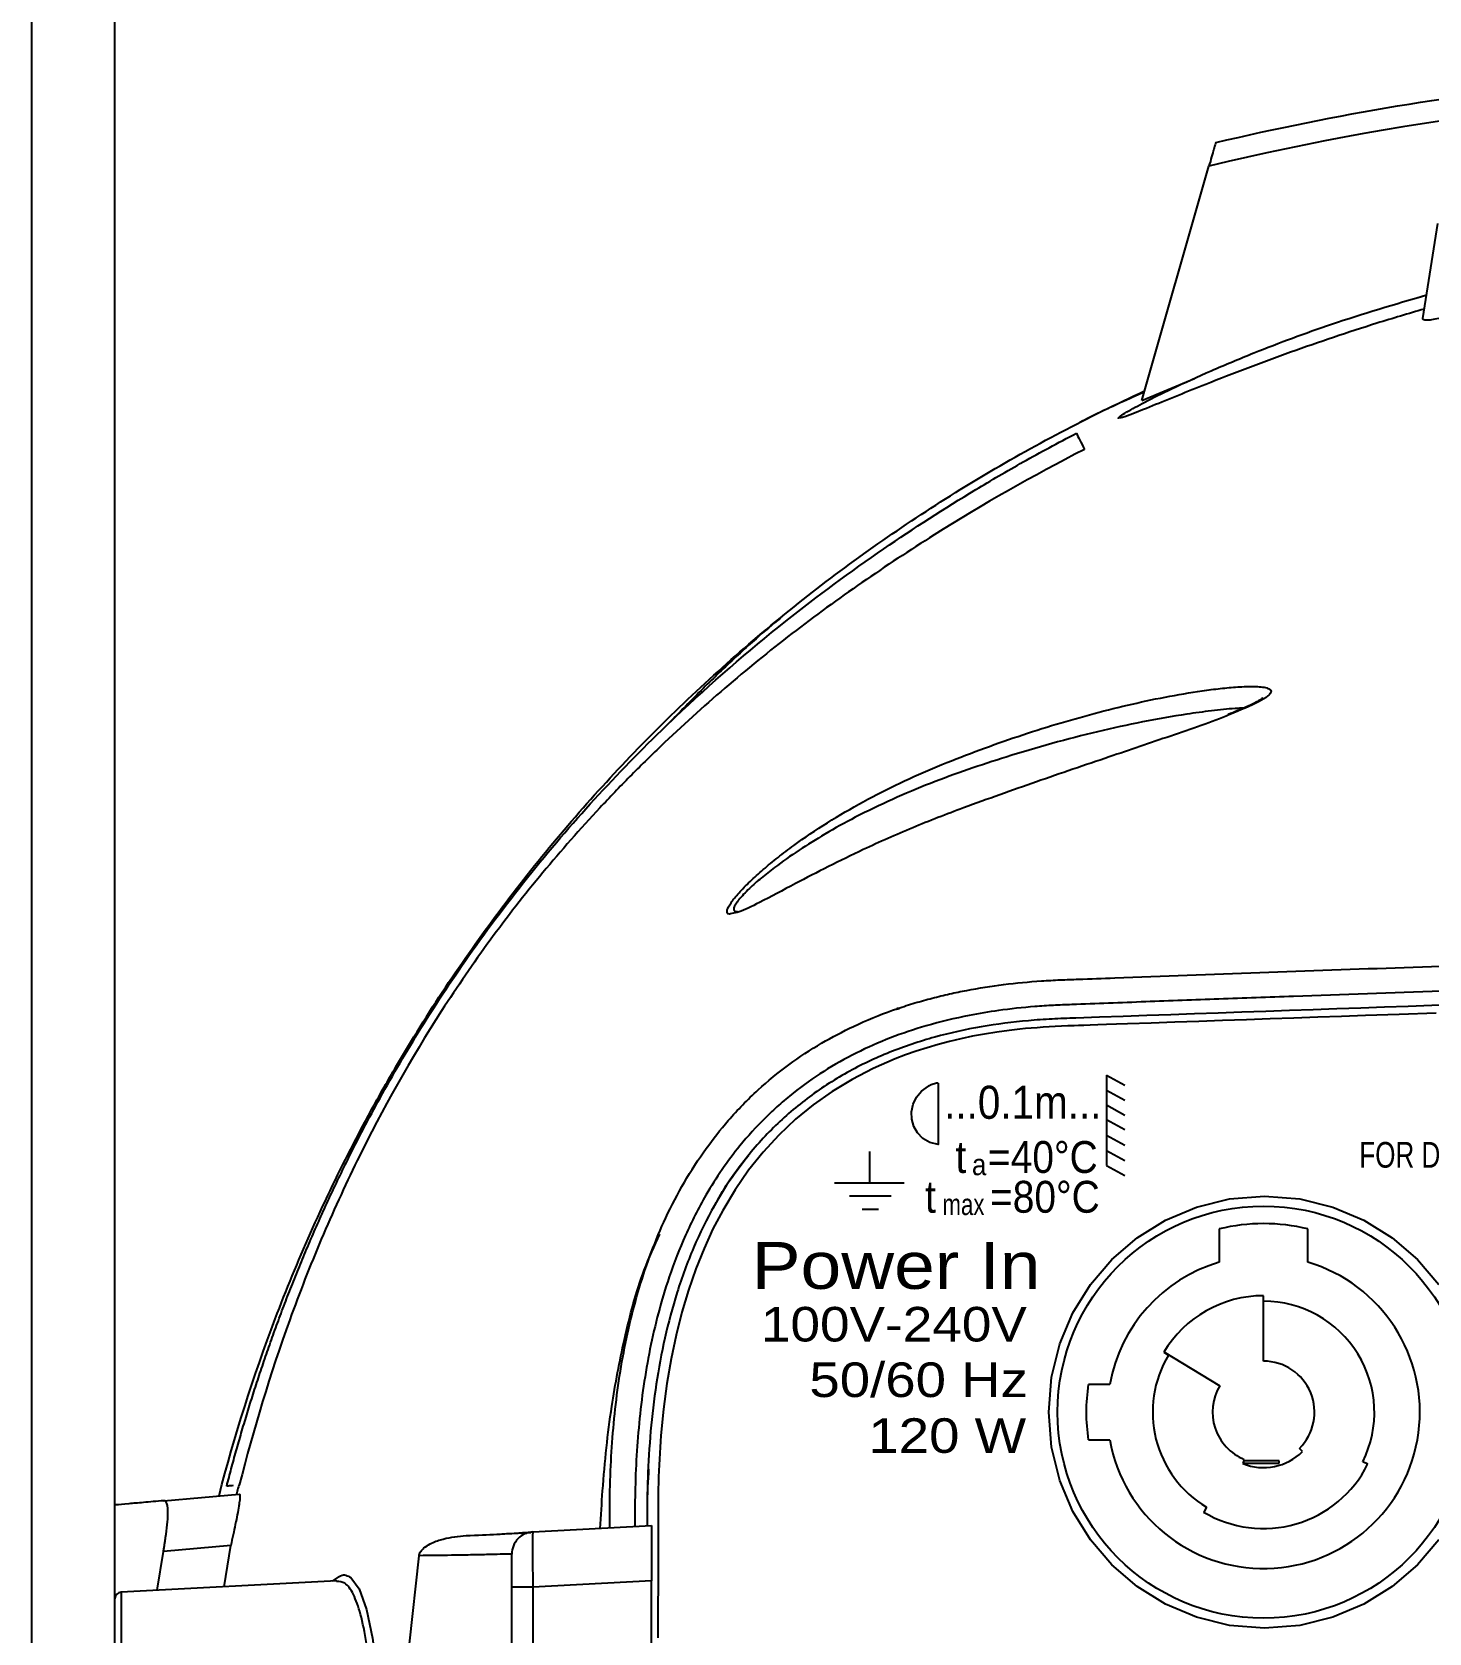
# Model space of a CAD drawing. Header units: inches. Extents: x 1.2 to 44.8, y 1.3 to 32.8.
# Drawn here: x 1.525 to 4.675, y 10.961 to 14.57 of the extents above; entities that cross this region are included whole.
import ezdxf

# ---------------------------------------------------------------- set-up
doc = ezdxf.new("R2010")
doc.units = ezdxf.units.IN
doc.header["$MEASUREMENT"] = 0
doc.layers.add('LABEL', color=2, linetype='Continuous')
doc.layers.add('OBJECT', color=7, linetype='Continuous')
doc.styles.add('Arial', font='arial.ttf')

msp = doc.modelspace()

# ---------------------------------------------------------------- linework, layer by layer
at = {"layer": 'LABEL'}
for p, q in [((3.9475, 12.2179), (3.9475, 12.0148)), ((3.9475, 12.2179), (3.9889, 12.1957)), ((3.9475, 12.1846), (3.9889, 12.1619)), ((3.9475, 12.1511), (3.9889, 12.1283)), ((3.9889, 12.0947), (3.9475, 12.1175)), ((3.9475, 12.0829), (3.9889, 12.0601)), ((3.4131, 12.0459), (3.4131, 11.9744)), ((3.9475, 12.0484), (3.9889, 12.0256)), ((3.9475, 12.0148), (3.9889, 11.9921)), ((3.4917, 11.9744), (3.3345, 11.9744)), ((3.4623, 11.9455), (3.3686, 11.9455)), ((3.3972, 11.9165), (3.4338, 11.9165))]:
    msp.add_line(p, q, dxfattribs=at)
for points in [[(4.6911, 12.3581), (4.6079, 12.3552), (4.5315, 12.3526), (4.4779, 12.3507), (4.4242, 12.3488), (4.3705, 12.347), (4.3168, 12.3451), (4.2632, 12.3432), (4.2095, 12.3413), (4.1558, 12.3395), (4.1022, 12.3376), (4.0485, 12.3358), (3.9948, 12.3339), (3.9702, 12.333), (3.9481, 12.3323), (3.9285, 12.3316), (3.9113, 12.331), (3.8967, 12.3305), (3.8845, 12.3301), (3.8748, 12.3297), (3.8676, 12.3295), (3.8629, 12.3293), (3.8607, 12.3292), (3.8463, 12.3286), (3.8322, 12.328), (3.8183, 12.3272), (3.8047, 12.3263), (3.7913, 12.3253), (3.7782, 12.3243), (3.7653, 12.3231), (3.7527, 12.3218), (3.7403, 12.3205), (3.7282, 12.319), (3.7002, 12.3152), (3.6728, 12.3107), (3.6459, 12.3058), (3.6194, 12.3002), (3.5935, 12.2941), (3.568, 12.2874), (3.5431, 12.2801), (3.5186, 12.2723), (3.4947, 12.2639), (3.4712, 12.2549), (3.4214, 12.2332), (3.374, 12.2087), (3.3291, 12.1815), (3.2865, 12.1515), (3.2464, 12.1187), (3.2088, 12.0832), (3.1735, 12.0449), (3.1407, 12.0039), (3.1104, 11.9601), (3.0824, 11.9135), (3.0604, 11.8715), (3.0402, 11.8276), (3.0218, 11.7817), (3.0052, 11.7338), (2.9904, 11.684), (2.9774, 11.6322), (2.9661, 11.5785), (2.9567, 11.5229), (2.9491, 11.4653), (2.9432, 11.4057), (2.9422, 11.3926), (2.9412, 11.3793), (2.9404, 11.3661), (2.9396, 11.3528), (2.9389, 11.3395), (2.9383, 11.3261), (2.9378, 11.3128), (2.9374, 11.2993), (2.937, 11.2859), (2.9368, 11.2724), (2.9367, 11.2672), (2.9367, 11.2603), (2.9366, 11.2514), (2.9366, 11.2408), (2.9366, 11.2283), (2.9365, 11.2139), (2.9365, 11.1978), (2.9365, 11.1797), (2.9365, 11.1599), (2.9365, 11.1381), (2.9365, 11.1113), (2.9365, 11.0844), (2.9365, 11.0575), (2.9364, 11.0306), (2.9364, 11.0037), (2.9364, 10.9769), (2.9364, 10.95)], [(3.5683, 12.2), (3.5683, 12.0619), (3.5493, 12.0668), (3.5338, 12.0758), (3.5218, 12.0881), (3.5136, 12.1027), (3.5091, 12.1189), (3.5084, 12.1359), (3.5118, 12.1527), (3.5191, 12.1685), (3.5306, 12.1824), (3.5464, 12.1937)], [(3.5683, 12.2), (3.5666, 12.2001), (3.5645, 12.1999), (3.5622, 12.1995), (3.5597, 12.1989), (3.5571, 12.1981), (3.5546, 12.1972), (3.5521, 12.1963), (3.5499, 12.1954), (3.5479, 12.1945), (3.5464, 12.1937)], [(4.3044, 10.9715), (4.2254, 10.9779), (4.1505, 10.9963), (4.0806, 11.0259), (4.0168, 11.0655), (3.9601, 11.1142), (3.9114, 11.1709), (3.8718, 11.2347), (3.8423, 11.3046), (3.8238, 11.3795), (3.8174, 11.4585), (3.8238, 11.5375), (3.8423, 11.6125), (3.8718, 11.6823), (3.9114, 11.7461), (3.9601, 11.8029), (4.0168, 11.8516), (4.0806, 11.8912), (4.1505, 11.9207), (4.2254, 11.9391), (4.3044, 11.9455), (4.3834, 11.9391), (4.4584, 11.9207), (4.5282, 11.8912), (4.592, 11.8516), (4.6488, 11.8029), (4.6975, 11.7461)], [(4.6975, 11.1709), (4.6488, 11.1142), (4.592, 11.0655), (4.5282, 11.0259), (4.4584, 10.9963), (4.3834, 10.9779), (4.3044, 10.9715)]]:
    msp.add_lwpolyline(points, dxfattribs=at)
at = {"layer": 'OBJECT'}
for p, q in [((1.5249, 9.7269), (1.5249, 16.7992)), ((1.7119, 9.6161), (1.7119, 16.7992)), ((4.0273, 13.7391), (4.1788, 14.2674)), ((4.6608, 13.924), (4.6948, 14.1383)), ((4.645, 13.9698), (4.6693, 13.9777)), ((4.0273, 13.7391), (4.1461, 13.7891)), ((3.1154, 12.5871), (3.1156, 12.5871)), ((3.481, 12.3685), (3.4749, 12.3683)), ((3.4749, 12.3668), (3.4749, 12.3682)), ((4.2019, 11.8716), (4.2019, 11.7965)), ((4.4019, 11.7965), (4.4019, 11.8716)), ((4.3019, 11.5735), (4.3019, 11.721)), ((4.0768, 11.5936), (4.0876, 11.5872)), ((4.0772, 11.5942), (4.2037, 11.5182)), ((3.955, 11.521), (3.9069, 11.521)), ((3.9069, 11.396), (3.955, 11.396)), ((4.3899, 11.3698), (4.3829, 11.3768)), ((4.2585, 11.352), (4.2549, 11.3427)), ((4.2553, 11.3435), (4.3369, 11.3435)), ((4.3369, 11.3485), (4.2572, 11.3485)), ((4.3369, 11.3435), (4.3369, 11.3485)), ((4.5367, 11.3411), (4.5255, 11.3467)), ((1.8222, 11.2589), (1.9919, 11.2737)), ((4.1733, 11.2442), (4.1669, 11.2334)), ((2.6543, 11.1887), (2.9219, 11.2027)), ((1.9732, 11.1579), (1.8213, 11.1442)), ((1.9579, 11.0648), (1.9732, 11.1579)), ((2.6399, 11.1858), (2.6408, 11.186)), ((1.8072, 11.0569), (1.8213, 11.1442)), ((2.3764, 10.9364), (2.3978, 11.1349)), ((2.2028, 11.0776), (2.2149, 11.0858)), ((2.2125, 11.0781), (1.7262, 11.0527)), ((1.7262, 11.0527), (1.7262, 9.6012)), ((2.6069, 9.59), (2.6069, 11.0638)), ((2.9219, 11.0779), (2.6543, 11.0638)), ((2.6543, 11.0638), (2.6543, 9.59)), ((2.9219, 9.576), (2.9219, 11.0779))]:
    msp.add_line(p, q, dxfattribs=at)
at = {"layer": 'OBJECT', "flags": 128}
msp.add_lwpolyline([(2.2437, 11.0854), (2.2629, 11.0603), (2.2795, 11.0137), (2.2926, 10.9493), (2.3032, 10.8652), (2.3109, 10.7682), (2.3166, 10.6556), (2.3201, 10.5369), (2.322, 10.4088), (2.3223, 10.3269)], dxfattribs=at)
at = {"layer": 'OBJECT'}
msp.add_circle((4.3019, 11.4585), 0.4645, dxfattribs=at)
for centre, radius, start, end in [((5.6019, 8.3769), 6.06, 90.09455, 103.58244), ((4.3019, 11.4585), 0.425, 76.391, 103.609), ((4.3019, 11.4585), 0.3525, 190.2128, 73.5196), ((4.3019, 11.4585), 0.3525, 106.4804, 169.7872), ((4.3019, 11.4585), 0.2625, 90, 149.0362), ((4.3019, 11.4585), 0.25, 333.4349, 90), ((4.3019, 11.4585), 0.25, 149.0362, 239.0362), ((4.3019, 11.4585), 0.115, 314.727, 90), ((4.3019, 11.4585), 0.4, 171.0107, 188.9893), ((4.3019, 11.4585), 0.115, 148.7182, 247.8194), ((4.3019, 11.4585), 0.125, 247.9139, 314.7488), ((4.3019, 11.4585), 0.2625, 239.0362, 333.4349), ((1.7269, 11.0377), 0.015, 93, 180)]:
    msp.add_arc(centre, radius, start, end, dxfattribs=at)
for points in [[(4.194, 14.3206), (4.4659, 14.3852), (4.741, 14.431), (5.0194, 14.4577)], [(3.8798, 13.6655), (3.8842, 13.6569), (3.8903, 13.6449), (3.8983, 13.6291)], [(3.4749, 12.3669), (3.4769, 12.3674), (3.479, 12.368), (3.481, 12.3685)], [(3.4749, 12.3683), (3.4754, 12.3683), (3.476, 12.3683), (3.4765, 12.3684)], [(1.992, 11.2941), (1.9921, 11.2941), (1.9923, 11.2942), (1.9924, 11.2942)]]:
    msp.add_open_spline(points, degree=3, dxfattribs=at)
for points, knots in [([(4.194, 14.3206), (4.1937, 14.3196), (4.1933, 14.3182), (4.192, 14.3135), (4.191, 14.3101), (4.187, 14.2963), (4.1831, 14.2824), (4.1788, 14.2674)], [0, 0, 0, 0, 0.25, 0.25, 0.5, 0.5, 1, 1, 1, 1]), ([(3.9763, 13.7015), (3.977, 13.7024), (3.9789, 13.7046), (3.9974, 13.7159), (4.0353, 13.7366), (4.1006, 13.7689), (4.1839, 13.807), (4.3042, 13.8571), (4.466, 13.9175), (4.5976, 13.9562), (4.6692, 13.9773)], [0, 0, 0, 0, 0.028518, 0.070765, 0.149564, 0.244527, 0.371219, 0.500702, 0.728092, 1, 1, 1, 1]), ([(4.6642, 13.9455), (4.6287, 13.935), (4.5272, 13.9049), (4.394, 13.8597), (4.2657, 13.8123), (4.181, 13.7794), (4.109, 13.7505), (4.0498, 13.7263), (4.005, 13.7084), (3.9802, 13.6995), (3.9774, 13.6998), (3.9764, 13.6999)], [0, 0, 0, 0, 0.135994, 0.387975, 0.515972, 0.645059, 0.732853, 0.822177, 0.912722, 0.970157, 1, 1, 1, 1]), ([(4.7762, 13.9431), (4.7605, 13.939), (4.745, 13.9349), (4.7221, 13.9293), (4.7146, 13.9276), (4.7006, 13.9245), (4.694, 13.9232), (4.6828, 13.9213), (4.6781, 13.9207), (4.6706, 13.9201), (4.6678, 13.9201), (4.6617, 13.9209), (4.6605, 13.9222), (4.6608, 13.924)], [0, 0, 0, 0, 0.25, 0.25, 0.375, 0.375, 0.5, 0.5, 0.625, 0.625, 0.75, 0.75, 1, 1, 1, 1]), ([(1.9466, 11.2698), (1.9815, 11.4055), (2.0238, 11.5385), (2.1228, 11.7991), (2.1795, 11.9268), (2.2596, 12.0829), (2.2761, 12.114), (2.31, 12.1758), (2.3275, 12.2065), (2.3811, 12.2979), (2.4183, 12.3576), (2.5347, 12.5327), (2.6183, 12.6445), (2.7975, 12.8581), (2.893, 12.96), (3.0453, 13.1053), (3.0976, 13.1525), (3.2052, 13.2443), (3.26, 13.2884), (3.4275, 13.4157), (3.5431, 13.4939), (3.7824, 13.6373), (3.9059, 13.7023), (4.0335, 13.7607)], [0, 0, 0, 0, 0.125, 0.125, 0.25, 0.25, 0.28125, 0.28125, 0.3125, 0.3125, 0.375, 0.375, 0.5, 0.5, 0.625, 0.625, 0.6875, 0.6875, 0.75, 0.75, 0.875, 0.875, 1, 1, 1, 1]), ([(4.0323, 13.7581), (3.9968, 13.7421), (3.9368, 13.715), (3.9018, 13.697), (3.8875, 13.6897)], [0, 0, 0, 0, 0.591873, 1, 1, 1, 1]), ([(3.9764, 13.6999), (3.9754, 13.6997), (3.9734, 13.6993), (3.9753, 13.7008), (3.9763, 13.7015)], [0, 0, 0, 0, 0.483002, 1, 1, 1, 1]), ([(1.964, 11.2917), (1.9674, 11.3048), (1.9743, 11.3313), (1.9853, 11.3712), (1.9969, 11.4117), (2.0091, 11.4527), (2.0219, 11.4942), (2.0355, 11.5361), (2.0497, 11.5786), (2.0647, 11.6216), (2.0804, 11.665), (2.0969, 11.7089), (2.1143, 11.7532), (2.1324, 11.7979), (2.1514, 11.843), (2.1713, 11.8886), (2.1922, 11.9346), (2.214, 11.9809), (2.252, 12.059), (2.3126, 12.1747), (2.4051, 12.3327), (2.5211, 12.5074), (2.7046, 12.7488), (2.9391, 13.0004), (3.2081, 13.2336), (3.4366, 13.4018), (3.5997, 13.5069), (3.7059, 13.5698), (3.761, 13.6014), (3.8192, 13.6336), (3.8593, 13.6547), (3.8798, 13.6655)], [0, 0, 0, 0, 0.012951, 0.026119, 0.0395, 0.053093, 0.0669, 0.080925, 0.095171, 0.109635, 0.124317, 0.139218, 0.154341, 0.169689, 0.185266, 0.201075, 0.21712, 0.233405, 0.249933, 0.299888, 0.357978, 0.424488, 0.499841, 0.646967, 0.751596, 0.838988, 0.917353, 0.936579, 0.956763, 0.977905, 1, 1, 1, 1]), ([(3.8983, 13.6291), (3.7822, 13.5697), (3.6692, 13.5054), (3.5042, 13.4017), (3.4499, 13.3658), (3.3429, 13.2918), (3.2901, 13.2534), (3.1353, 13.1342), (3.0365, 13.0497), (2.919, 12.9372), (2.8958, 12.9144), (2.85, 12.8681), (2.8274, 12.8445), (2.7608, 12.7732), (2.718, 12.7246), (2.5943, 12.5754), (2.5183, 12.4715), (2.379, 12.2552), (2.3156, 12.1426), (2.2298, 11.9676), (2.2027, 11.9082), (2.1519, 11.7885), (2.1282, 11.728), (2.0619, 11.5449), (2.0244, 11.4205), (1.9924, 11.2942)], [0, 0, 0, 0, 0.125, 0.125, 0.1875, 0.1875, 0.25, 0.25, 0.375, 0.375, 0.40625, 0.40625, 0.4375, 0.4375, 0.5, 0.5, 0.625, 0.625, 0.75, 0.75, 0.8125, 0.8125, 0.875, 0.875, 1, 1, 1, 1]), ([(3.2125, 13.2488), (3.1946, 13.234), (3.1552, 13.2013), (3.0872, 13.1382), (3.0229, 13.0756), (2.9793, 13.03), (2.964, 13.0139)], [0, 0, 0, 0, 0.259009, 0.5705124, 0.8485837, 1, 1, 1, 1]), ([(3.0926, 12.5907), (3.0937, 12.595), (3.0967, 12.6005), (3.1035, 12.6104), (3.1062, 12.6139), (3.1122, 12.6214), (3.1156, 12.6252), (3.1264, 12.6374), (3.1349, 12.6461), (3.1533, 12.6637), (3.1632, 12.6727), (3.1844, 12.691), (3.1956, 12.7002), (3.2186, 12.7183), (3.2305, 12.7272), (3.2669, 12.7537), (3.2925, 12.7709), (3.3451, 12.8039), (3.3722, 12.8197), (3.4267, 12.8495), (3.4543, 12.8635), (3.5099, 12.89), (3.5379, 12.9024), (3.5945, 12.926), (3.623, 12.937), (3.6801, 12.9584), (3.7089, 12.9687), (3.7664, 12.9882), (3.7951, 12.9975), (3.881, 13.0236), (3.9381, 13.0391), (4.0233, 13.059), (4.0516, 13.0651), (4.108, 13.076), (4.1362, 13.0808), (4.1774, 13.0868), (4.191, 13.0885), (4.2178, 13.0915), (4.231, 13.0927), (4.2565, 13.0943), (4.2688, 13.0948), (4.2858, 13.0944), (4.2911, 13.0941), (4.3009, 13.0931), (4.3054, 13.0923), (4.3092, 13.0912)], [0, 0, 0, 0, 0.03125, 0.03125, 0.046875, 0.046875, 0.0625, 0.0625, 0.09375, 0.09375, 0.125, 0.125, 0.15625, 0.15625, 0.1875, 0.1875, 0.25, 0.25, 0.3125, 0.3125, 0.375, 0.375, 0.4375, 0.4375, 0.5, 0.5, 0.5625, 0.5625, 0.625, 0.625, 0.75, 0.75, 0.8125, 0.8125, 0.875, 0.875, 0.90625, 0.90625, 0.9375, 0.9375, 0.96875, 0.96875, 0.984375, 0.984375, 1, 1, 1, 1]), ([(4.2998, 13.0683), (4.2998, 13.0684), (4.3002, 13.0689), (4.2985, 13.0669), (4.2932, 13.0633), (4.2801, 13.0561), (4.2573, 13.0453), (4.2359, 13.0367), (4.2221, 13.0312)], [0, 0, 0, 0, 0.0101743, 0.1005414, 0.2153988, 0.3687183, 0.5942325, 1, 1, 1, 1]), ([(4.3092, 13.0912), (4.3124, 13.0899), (4.3189, 13.0873), (4.3193, 13.0807), (4.3109, 13.0716), (4.2828, 13.0545), (4.2496, 13.0411), (4.226, 13.0315)], [0, 0, 0, 0, 0.12506, 0.250834, 0.363981, 0.548212, 1, 1, 1, 1]), ([(4.2575, 13.0459), (4.251, 13.0455), (4.2274, 13.0443), (4.1843, 13.0399), (4.082, 13.026), (3.9268, 12.9949), (3.733, 12.941), (3.5491, 12.8783), (3.4124, 12.8174), (3.3149, 12.7636), (3.2536, 12.7255), (3.2056, 12.6917), (3.1686, 12.6625), (3.1455, 12.642), (3.1291, 12.6257), (3.1185, 12.6136), (3.111, 12.6033), (3.1072, 12.5955), (3.1069, 12.5901), (3.1095, 12.5879), (3.1124, 12.587), (3.1145, 12.5873), (3.1155, 12.5874)], [0, 0, 0, 0, 0.016294, 0.059035, 0.1020991, 0.2536363, 0.4077422, 0.5361744, 0.6666867, 0.7218469, 0.7709404, 0.8209797, 0.8508316, 0.8813827, 0.8996339, 0.9182494, 0.9356494, 0.9535647, 0.9699625, 0.9868556, 0.9935327, 1, 1, 1, 1]), ([(4.226, 13.0315), (4.2257, 13.0314), (4.1863, 13.014), (4.0916, 12.9828), (3.9465, 12.933), (3.7894, 12.88), (3.68, 12.8406), (3.6253, 12.8209)], [0, 0, 0, 0, 0.001416, 0.23028, 0.460136, 0.730067, 1, 1, 1, 1]), ([(3.6253, 12.8209), (3.5869, 12.8063), (3.5103, 12.777), (3.4085, 12.7317), (3.3202, 12.6886), (3.2398, 12.6468), (3.1703, 12.6097), (3.1216, 12.5854), (3.1082, 12.5834), (3.1033, 12.5827)], [0, 0, 0, 0, 0.185602, 0.371024, 0.50727, 0.643276, 0.809324, 0.930761, 1, 1, 1, 1]), ([(3.1033, 12.5827), (3.1013, 12.5821), (3.0912, 12.5794), (3.092, 12.5857), (3.0926, 12.5907)], [0, 0, 0, 0, 0.206588, 1, 1, 1, 1]), ([(3.4765, 12.3684), (3.4831, 12.3706), (3.4961, 12.375), (3.5158, 12.3811), (3.5354, 12.3867), (3.5549, 12.392), (3.5744, 12.3969), (3.5939, 12.4015), (3.6132, 12.4057), (3.6537, 12.4137), (3.7162, 12.4235), (3.7867, 12.4302), (3.8361, 12.4328), (3.8639, 12.4338), (3.9049, 12.4354), (4.048, 12.4407), (4.2929, 12.4497), (4.62, 12.4613), (4.946, 12.4726), (5.2702, 12.4836), (5.485, 12.4906), (5.5919, 12.4942)], [0, 0, 0, 0, 0.009768, 0.01946, 0.029075, 0.038616, 0.048083, 0.057477, 0.066801, 0.076055, 0.115746, 0.156101, 0.176046, 0.185758, 0.195392, 0.233931, 0.388092, 0.541616, 0.696405, 0.848827, 1, 1, 1, 1]), ([(5.5919, 12.4374), (5.5732, 12.4368), (5.499, 12.4344), (5.3136, 12.4283), (4.9248, 12.4153), (4.5355, 12.4017), (4.2022, 12.3897), (4.0632, 12.3846), (3.9527, 12.3805), (3.8902, 12.3781), (3.8487, 12.3766), (3.821, 12.3753), (3.7726, 12.3721), (3.7093, 12.3653), (3.6271, 12.3516), (3.5455, 12.332), (3.4603, 12.3034), (3.3829, 12.2693), (3.3092, 12.2279), (3.2517, 12.1871), (3.2085, 12.1507), (3.1674, 12.1121), (3.1239, 12.0641), (3.0801, 12.0056), (3.0379, 11.9388), (2.9971, 11.8583), (2.9523, 11.7428), (2.9153, 11.6011), (2.8914, 11.4343), (2.8852, 11.3153), (2.8844, 11.249), (2.8843, 11.2351), (2.8843, 11.2201), (2.8843, 11.2087), (2.8842, 11.2007)], [0, 0, 0, 0, 0.016171, 0.064202, 0.160265, 0.352391, 0.400904, 0.448453, 0.472605, 0.496483, 0.502486, 0.508486, 0.520467, 0.544389, 0.563538, 0.592415, 0.616802, 0.641163, 0.665385, 0.689713, 0.701987, 0.714194, 0.73843, 0.757814, 0.777327, 0.806609, 0.835668, 0.884243, 0.932816, 0.981065, 0.987094, 0.990109, 0.993124, 1, 1, 1, 1]), ([(5.5919, 12.4068), (5.0208, 12.3868), (4.4496, 12.3668), (3.8605, 12.3463), (3.8427, 12.3458), (3.8071, 12.3439), (3.7893, 12.3427), (3.7361, 12.3379), (3.7007, 12.3334), (3.6304, 12.3211), (3.5953, 12.3134), (3.5261, 12.2943), (3.4922, 12.2831), (3.4261, 12.2566), (3.394, 12.2414), (3.3316, 12.2067), (3.3012, 12.187), (3.2441, 12.144), (3.2172, 12.1206), (3.1795, 12.0826), (3.1674, 12.0695), (3.1439, 12.0423), (3.1326, 12.0282), (3.079, 11.9566), (3.0446, 11.8947), (3.0097, 11.8129), (3.0031, 11.7963), (2.9908, 11.7627), (2.985, 11.7457), (2.9689, 11.6946), (2.9598, 11.6602), (2.9364, 11.5565), (2.9262, 11.4864), (2.9167, 11.3804), (2.9146, 11.3449), (2.9127, 11.2914), (2.9123, 11.2736), (2.9119, 11.2379), (2.9119, 11.22), (2.9119, 11.2022)], [0, 0, 0, 0, 0.5, 0.5, 0.515625, 0.515625, 0.53125, 0.53125, 0.5625, 0.5625, 0.59375, 0.59375, 0.625, 0.625, 0.65625, 0.65625, 0.6875, 0.6875, 0.71875, 0.71875, 0.734375, 0.734375, 0.75, 0.75, 0.8125, 0.8125, 0.828125, 0.828125, 0.84375, 0.84375, 0.875, 0.875, 0.9375, 0.9375, 0.96875, 0.96875, 0.984375, 0.984375, 1, 1, 1, 1]), ([(2.8275, 11.1977), (2.8275, 11.2093), (2.8275, 11.2369), (2.8279, 11.2766), (2.8296, 11.3328), (2.8351, 11.4302), (2.8522, 11.5719), (2.8906, 11.7388), (2.9512, 11.902), (3.0233, 12.0272), (3.0972, 12.1208), (3.1593, 12.1846), (3.2302, 12.2427), (3.3027, 12.2902), (3.381, 12.3314), (3.4386, 12.3551), (3.4717, 12.3667), (3.4749, 12.3678)], [0, 0, 0, 0, 0.024152, 0.057597, 0.08271, 0.141443, 0.261206, 0.380007, 0.497924, 0.623321, 0.679355, 0.746414, 0.808597, 0.870212, 0.926945, 0.992955, 1, 1, 1, 1]), ([(3.0612, 11.9181), (3.0642, 11.924), (3.0867, 11.9684), (3.1154, 12.0054), (3.1402, 12.0373)], [0, 0, 0, 0, 0.133607, 1, 1, 1, 1]), ([(2.8064, 11.1963), (2.808, 11.2247), (2.8135, 11.3209), (2.8287, 11.4631), (2.8604, 11.6288), (2.8949, 11.7598), (2.9284, 11.8333), (2.9405, 11.86)], [0, 0, 0, 0, 0.112406, 0.380677, 0.607418, 0.857593, 1, 1, 1, 1]), ([(2.9128, 11.2022), (2.9127, 11.2305), (2.9124, 11.2727), (2.9152, 11.3155), (2.9161, 11.3297)], [0, 0, 0, 0, 0.668912, 1, 1, 1, 1]), ([(1.9783, 11.2929), (1.9741, 11.2926), (1.9684, 11.2921), (1.9649, 11.2918), (1.964, 11.2917)], [0, 0, 0, 0, 0.728111, 1, 1, 1, 1]), ([(1.9919, 11.2737), (1.993, 11.2738), (1.9937, 11.2725), (1.9937, 11.2664), (1.9936, 11.2637), (1.993, 11.2582), (1.9927, 11.2561), (1.992, 11.2515), (1.9916, 11.249), (1.9903, 11.2407), (1.9891, 11.2344), (1.9864, 11.2204), (1.985, 11.2131), (1.9818, 11.1977), (1.9801, 11.1898), (1.9767, 11.1739), (1.975, 11.1659), (1.9732, 11.1579)], [0, 0, 0, 0, 0.25, 0.25, 0.375, 0.375, 0.4375, 0.4375, 0.5, 0.5, 0.625, 0.625, 0.75, 0.75, 0.875, 0.875, 1, 1, 1, 1]), ([(1.9914, 11.294), (1.99, 11.2891), (1.9879, 11.2824), (1.9865, 11.2755), (1.9861, 11.2736)], [0, 0, 0, 0, 0.720901, 1, 1, 1, 1]), ([(1.8222, 11.2589), (1.806, 11.2575), (1.7736, 11.2546), (1.7409, 11.2518), (1.7183, 11.2498), (1.7129, 11.2493), (1.7119, 11.2492)], [0, 0, 0, 0, 0.294375, 0.589132, 0.930896, 1, 1, 1, 1]), ([(1.8213, 11.1442), (1.8218, 11.147), (1.8227, 11.1525), (1.824, 11.1606), (1.8252, 11.1684), (1.8263, 11.1759), (1.8284, 11.1906), (1.8308, 11.2117), (1.8317, 11.2332), (1.8307, 11.2471), (1.8288, 11.2538), (1.8266, 11.2572), (1.8246, 11.2588), (1.823, 11.2589), (1.8222, 11.2589)], [0, 0, 0, 0, 0.042898, 0.08426, 0.124172, 0.162733, 0.200055, 0.353456, 0.49992, 0.618289, 0.750401, 0.827496, 0.910411, 1, 1, 1, 1]), ([(2.9219, 11.2027), (2.9219, 11.2027), (2.9219, 11.2026), (2.9219, 11.2019), (2.9219, 11.2008), (2.9219, 11.1993), (2.9219, 11.1974), (2.9219, 11.195), (2.9219, 11.1922), (2.9219, 11.1889), (2.9219, 11.1852), (2.9219, 11.1811), (2.9219, 11.1766), (2.9219, 11.1716), (2.9219, 11.1661), (2.9219, 11.1602), (2.9219, 11.1539), (2.9219, 11.1472), (2.9219, 11.14), (2.9219, 11.1324), (2.9219, 11.1244), (2.9219, 11.1159), (2.9219, 11.107), (2.9219, 11.0977), (2.9219, 11.0879), (2.9219, 11.0813), (2.9219, 11.0779)], [0, 0, 0, 0, 0.050284, 0.098526, 0.144832, 0.189324, 0.232139, 0.273432, 0.313373, 0.352151, 0.389974, 0.427064, 0.463657, 0.5, 0.536342, 0.572936, 0.610026, 0.647849, 0.686627, 0.726568, 0.76786, 0.810676, 0.855168, 0.901474, 0.949715, 1, 1, 1, 1]), ([(2.3978, 11.1349), (2.398, 11.1362), (2.3983, 11.1374), (2.3989, 11.1394), (2.3992, 11.1402), (2.4002, 11.1423), (2.4008, 11.1433), (2.4027, 11.1462), (2.4039, 11.1476), (2.4075, 11.1515), (2.4099, 11.1534), (2.4168, 11.1585), (2.4213, 11.1609), (2.4348, 11.1673), (2.4436, 11.1702), (2.4698, 11.1771), (2.487, 11.1793), (2.5038, 11.1801)], [0, 0, 0, 0, 0.007812, 0.007812, 0.015625, 0.015625, 0.03125, 0.03125, 0.0625, 0.0625, 0.125, 0.125, 0.25, 0.25, 0.5, 0.5, 1, 1, 1, 1]), ([(2.5038, 11.1801), (2.5293, 11.1812), (2.553, 11.1823), (2.5935, 11.1845), (2.6102, 11.1855), (2.635, 11.1871), (2.6432, 11.1877), (2.6529, 11.1885), (2.6546, 11.1887), (2.6543, 11.1887)], [0, 0, 0, 0, 0.25, 0.25, 0.5, 0.5, 0.75, 0.75, 1, 1, 1, 1]), ([(2.5843, 11.1841), (2.5865, 11.1842), (2.6102, 11.1853), (2.6308, 11.1864), (2.6494, 11.1875)], [0, 0, 0, 0, 0.094058, 1, 1, 1, 1]), ([(2.6543, 11.1887), (2.648, 11.1883), (2.6418, 11.1868), (2.6303, 11.1815), (2.625, 11.1777), (2.6163, 11.1686), (2.6128, 11.1631), (2.6082, 11.1514), (2.6069, 11.1451), (2.6069, 11.1387)], [0, 0, 0, 0, 0.25, 0.25, 0.5, 0.5, 0.75, 0.75, 1, 1, 1, 1]), ([(2.6543, 11.1887), (2.6541, 11.1887), (2.6539, 11.187), (2.6536, 11.1799), (2.6535, 11.1767), (2.6533, 11.1684), (2.6532, 11.1634), (2.6532, 11.1515), (2.6533, 11.1446), (2.6535, 11.1299), (2.6536, 11.122), (2.6539, 11.0978), (2.6541, 11.0807), (2.6543, 11.0638)], [0, 0, 0, 0, 0.25, 0.25, 0.375, 0.375, 0.5, 0.5, 0.625, 0.625, 0.75, 0.75, 1, 1, 1, 1]), ([(2.6065, 11.1387), (2.6058, 11.1387), (2.6038, 11.1387), (2.5742, 11.1378), (2.5212, 11.1366), (2.4666, 11.1357), (2.4227, 11.1352), (2.3978, 11.1349)], [0, 0, 0, 0, 0.192174, 0.496625, 0.648773, 0.801035, 1, 1, 1, 1]), ([(2.6069, 11.0638), (2.6069, 11.0742), (2.6069, 11.0846), (2.6069, 11.0997), (2.6069, 11.1046), (2.6069, 11.1141), (2.6069, 11.1185), (2.6069, 11.1258), (2.6069, 11.1287), (2.6069, 11.133), (2.6069, 11.1346), (2.6069, 11.138), (2.6069, 11.1387), (2.6069, 11.1387)], [0, 0, 0, 0, 0.25, 0.25, 0.375, 0.375, 0.5, 0.5, 0.625, 0.625, 0.75, 0.75, 1, 1, 1, 1]), ([(2.2149, 11.0858), (2.2169, 11.0873), (2.2275, 11.0951), (2.2365, 11.0897), (2.2437, 11.0854)], [0, 0, 0, 0, 0.19106, 1, 1, 1, 1]), ([(2.3084, 10.3269), (2.3084, 10.3538), (2.3082, 10.4223), (2.3066, 10.5321), (2.3031, 10.6506), (2.2976, 10.7609), (2.2899, 10.8578), (2.2795, 10.9405), (2.2664, 11.0051), (2.25, 11.0505), (2.232, 11.076), (2.218, 11.0764), (2.2118, 11.0766)], [0, 0, 0, 0, 0.0675008, 0.171981, 0.2794949, 0.383922, 0.4913903, 0.5956309, 0.7028999, 0.8071273, 0.9143439, 1, 1, 1, 1]), ([(2.6543, 11.0638), (2.648, 11.0638), (2.6418, 11.0638), (2.6303, 11.0638), (2.625, 11.0638), (2.6163, 11.0638), (2.6128, 11.0638), (2.6082, 11.0638), (2.6069, 11.0638), (2.6069, 11.0638)], [0, 0, 0, 0, 0.25, 0.25, 0.5, 0.5, 0.75, 0.75, 1, 1, 1, 1])]:
    msp.add_open_spline(points, degree=3, knots=knots, dxfattribs=at)

# ---------------------------------------------------------------- texts
at = {"layer": 'LABEL', "style": 'Arial'}
for s, height, width, p in [('...0.1m...', 0.07462, 0.875, (3.5817, 12.1198)), ('t  =40%%dC', 0.07187, 0.875, (3.6072, 11.9978)), ('FOR DRY LOCATIONS ONLY / IP20 - POUR EMLACEMENTS SECS SEULMENT', 0.058, 0.725, (4.5178, 12.0097)), ('a', 0.0479, 0.875, (3.6444, 11.9927)), ('t     =80%%dC', 0.071874, 0.875, (3.5386, 11.9081)), ('max', 0.04792, 0.75, (3.5778, 11.9029)), ('Power In', 0.10549, 1.12, (3.1478, 11.7365)), ('100V-240V', 0.078, 1.1, (3.1685, 11.6178)), ('50/60 Hz', 0.078, 1.13, (3.2778, 11.4926)), ('120 W', 0.078, 1.13, (3.4108, 11.3667))]:
    msp.add_text(s, height=height, dxfattribs=dict(at, width=width)).set_placement(p)

doc.saveas('drawing.dxf')
